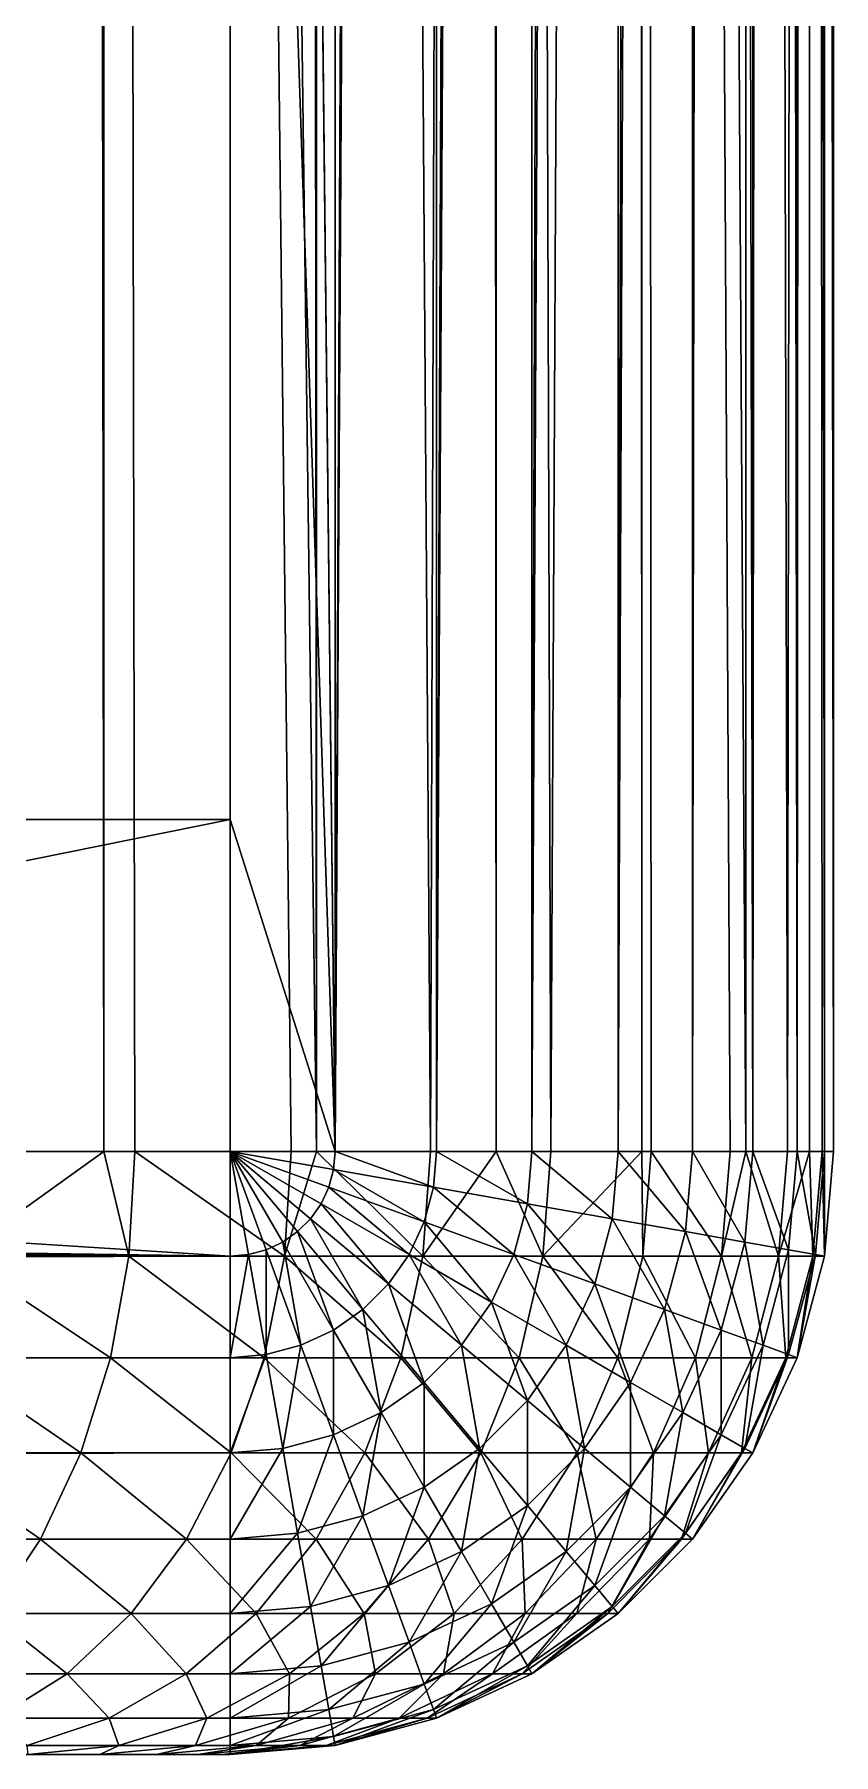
# Model space of a CAD drawing. Header units: metres. Extents: x 0 to 119, y 0 to 68.
# Drawn here: x 116.47 to 119.12, y 0 to 5.7 of the extents above; entities that cross this region are included whole.
import ezdxf

# ---------------------------------------------------------------- set-up
doc = ezdxf.new("R2010")
doc.units = ezdxf.units.M

msp = doc.modelspace()

# ---------------------------------------------------------------- linework, layer by layer
for points in [[(119.121094, 65, 17.058756), (119.121094, 59.671574, 38), (119.121094, 2, 38)], [(119.121094, 65, 17.058756), (119.121094, 2, 38), (119.121094, 58.903782, 6.999999)], [(117.467842, 59.671574, 39.967346), (117.121101, 33.475002, 40), (117.468391, 2, 39.969616)], [(117.467842, 59.671574, 39.967346), (117.468391, 2, 39.969616), (117.742714, 59.671574, 39.900944)], [(117.742714, 59.671574, 39.900944), (117.468391, 2, 39.969616), (117.803551, 59.671574, 39.87558)], [(117.803551, 59.671574, 39.87558), (117.468391, 2, 39.969616), (117.805138, 2, 39.879387)], [(117.803551, 59.671574, 39.87558), (117.805138, 2, 39.879387), (118.034119, 59.671574, 39.779438)], [(118.034119, 59.671574, 39.779438), (117.805138, 2, 39.879387), (118.118279, 59.671574, 39.727478)], [(118.118279, 59.671574, 39.727478), (117.805138, 2, 39.879387), (118.121094, 2, 39.732052)], [(118.118279, 59.671574, 39.727478), (118.121094, 2, 39.732052), (118.302765, 59.671574, 39.61359)], [(118.302765, 59.671574, 39.61359), (118.121094, 2, 39.732052), (118.40271, 59.671574, 39.527489)], [(118.40271, 59.671574, 39.527489), (118.121094, 2, 39.732052), (118.406677, 2, 39.532089)], [(118.40271, 59.671574, 39.527489), (118.406677, 2, 39.532089), (118.541962, 59.671574, 39.407532)], [(118.541962, 59.671574, 39.407532), (118.406677, 2, 39.532089), (118.64843, 59.671574, 39.281555)], [(118.64843, 59.671574, 39.281555), (118.406677, 2, 39.532089), (118.653183, 2, 39.285576)], [(118.64843, 59.671574, 39.281555), (118.653183, 2, 39.285576), (118.74575, 59.671574, 39.166401)], [(118.74575, 59.671574, 39.166401), (118.653183, 2, 39.285576), (118.853149, 2, 38.999996)], [(118.74575, 59.671574, 39.166401), (118.853149, 2, 38.999996), (118.848152, 59.671574, 38.996979)], [(118.848152, 59.671574, 38.996979), (118.853149, 2, 38.999996), (118.909058, 59.671574, 38.896202)], [(118.909058, 59.671574, 38.896202), (118.853149, 2, 38.999996), (119.000488, 2, 38.68404)], [(118.909058, 59.671574, 38.896202), (119.000488, 2, 38.68404), (118.995941, 59.671574, 38.682198)], [(118.995941, 59.671574, 38.682198), (119.000488, 2, 38.68404), (119.027817, 59.671574, 38.603676)], [(119.027817, 59.671574, 38.603676), (119.000488, 2, 38.68404), (119.090714, 2, 38.347298)], [(119.027817, 59.671574, 38.603676), (119.090714, 2, 38.347298), (119.087379, 59.671574, 38.346523)], [(119.087379, 59.671574, 38.346523), (119.090714, 2, 38.347298), (119.09906, 59.671574, 38.296104)], [(119.09906, 59.671574, 38.296104), (119.090714, 2, 38.347298), (119.121094, 2, 38)], [(119.09906, 59.671574, 38.296104), (119.121094, 2, 38), (119.121094, 59.671574, 38)], [(119.121094, 58.903782, 6.999999), (119.121094, 2, 6.999999), (119.051163, 58.476517, 6.013006)], [(119.121094, 58.903782, 6.999999), (119.121094, 2, 38), (119.121094, 2, 6.999999)], [(118.968132, 2, 5.544618), (118.835823, 58.050217, 5.028255), (119.049187, 58.472588, 6.003939)], [(118.968132, 2, 5.544618), (119.049187, 58.472588, 6.003939), (119.041077, 2, 6.005185)], [(119.041077, 2, 6.005185), (119.049187, 58.472588, 6.003939), (119.082748, 2, 6.2683)], [(119.051163, 58.476517, 6.013006), (119.082748, 2, 6.2683), (119.049187, 58.472588, 6.003939)], [(119.051163, 58.476517, 6.013006), (119.121094, 2, 6.999999), (119.082748, 2, 6.2683)], [(118.8302, 2, 5.02984), (118.485107, 57.645519, 4.093403), (118.830589, 58.039856, 5.004322)], [(118.8302, 2, 5.02984), (118.835823, 58.050217, 5.028255), (118.968132, 2, 5.544618)], [(118.8302, 2, 5.02984), (118.830589, 58.039856, 5.004322), (118.835823, 58.050217, 5.028255)], [(118.183281, 2, 3.5), (118.005562, 57.266525, 3.217936), (118.466499, 57.624275, 4.044339)], [(118.183281, 2, 3.5), (118.466499, 57.624275, 4.044339), (118.485695, 2, 4.093534)], [(118.485695, 2, 4.093534), (118.466499, 57.624275, 4.044339), (118.485107, 57.645519, 4.093403)], [(118.778496, 2, 4.83688), (118.485107, 57.645519, 4.093403), (118.8302, 2, 5.02984)], [(118.485695, 2, 4.093534), (118.485107, 57.645519, 4.093403), (118.515915, 2, 4.152844)], [(118.515915, 2, 4.152844), (118.485107, 57.645519, 4.093403), (118.778496, 2, 4.83688)], [(118.001892, 2, 3.220696), (117.969986, 57.238914, 3.154145), (118.005562, 57.266525, 3.217936)], [(118.001892, 2, 3.220696), (118.005562, 57.266525, 3.217936), (118.183281, 2, 3.5)], [(117.784218, 2, 2.885502), (117.406883, 56.920845, 2.41941), (117.969986, 57.238914, 3.154145)], [(117.784218, 2, 2.885502), (117.969986, 57.238914, 3.154145), (118.001892, 2, 3.220696)], [(117.406914, 2, 2.419567), (117.355171, 56.891636, 2.351936), (117.406883, 56.920845, 2.41941)], [(117.406914, 2, 2.419567), (117.406883, 56.920845, 2.41941), (117.784218, 2, 2.885502)], [(117.406914, 2, 2.419567), (116.701118, 56.615417, 1.713868), (117.355171, 56.891636, 2.351936)], [(116.235596, 2, 1.33688), (115.902451, 56.356392, 1.115523), (116.638283, 56.588879, 1.652567)], [(116.235596, 2, 1.33688), (116.638283, 56.588879, 1.652567), (116.70153, 2, 1.714189)], [(116.70153, 2, 1.714189), (116.638283, 56.588879, 1.652567), (116.701118, 56.615417, 1.713868)], [(117.323112, 2, 2.316086), (116.701118, 56.615417, 1.713868), (117.406914, 2, 2.419567)], [(116.70153, 2, 1.714189), (116.701118, 56.615417, 1.713868), (116.805008, 2, 1.797985)], [(116.805008, 2, 1.797985), (116.701118, 56.615417, 1.713868), (117.323112, 2, 2.316086)], [(117.121101, 33.475002, 40), (117.121101, 12.425, 40), (117.468391, 2, 39.969616)], [(111.671097, 3.1, 40), (117.121101, 3.1, 40), (117.121101, 12.425, 40)], [(111.671097, 3.1, 40), (117.121101, 12.425, 40), (111.671097, 12.425, 40)], [(117.468391, 2, 39.969616), (117.121101, 12.425, 40), (117.121101, 3.1, 40)], [(111.671097, 2, 40), (117.121101, 2, 40), (117.121101, 3.1, 40)], [(111.671097, 2, 40), (117.121101, 3.1, 40), (111.671097, 3.1, 40)], [(117.468391, 2, 39.969616), (117.121101, 3.1, 40), (117.121101, 2, 40)], [(117.121101, 1.652704, 39.969616), (63.396095, 2, 40), (2.121098, 1.652704, 39.969616)], [(117.121101, 1.652704, 39.969616), (78.371101, 2, 40), (63.396095, 2, 40)], [(84.071098, 2, 40), (78.371101, 2, 40), (117.121101, 1.652704, 39.969616)], [(117.121101, 1.652704, 39.969616), (93.421104, 2, 40), (84.071098, 2, 40)], [(117.121101, 1.652704, 39.969616), (111.671097, 2, 40), (93.421104, 2, 40)], [(117.121101, 2, 40), (111.671097, 2, 40), (117.121101, 1.652704, 39.969616)], [(116.217735, 1.652704, 1.361461), (116.235596, 2, 1.33688), (116.70153, 2, 1.714189)], [(116.217735, 1.652704, 1.361461), (116.70153, 2, 1.714189), (116.784683, 1.652704, 1.820566)], [(116.784683, 1.652704, 1.820566), (116.70153, 2, 1.714189), (116.805008, 2, 1.797985)], [(116.784683, 1.652704, 1.820566), (116.805008, 2, 1.797985), (117.300529, 1.652704, 2.336416)], [(116.805008, 2, 1.797985), (117.323112, 2, 2.316086), (117.300529, 1.652704, 2.336416)], [(117.387146, 1.776762, 39.969616), (117.421867, 1.826352, 39.969616), (117.121101, 2, 40)], [(117.121101, 2, 40), (117.46312, 1.939693, 39.969616), (117.468391, 2, 39.969616)], [(117.447449, 1.881218, 39.969616), (117.46312, 1.939693, 39.969616), (117.121101, 2, 40)], [(117.344337, 1.733956, 39.969616), (117.387146, 1.776762, 39.969616), (117.121101, 2, 40)], [(117.294746, 1.699232, 39.969616), (117.344337, 1.733956, 39.969616), (117.121101, 2, 40)], [(117.239876, 1.673648, 39.969616), (117.294746, 1.699232, 39.969616), (117.121101, 2, 40)], [(117.181404, 1.65798, 39.969616), (117.239876, 1.673648, 39.969616), (117.121101, 2, 40)], [(117.121101, 1.652704, 39.969616), (117.181404, 1.65798, 39.969616), (117.121101, 2, 40)], [(117.421867, 1.826352, 39.969616), (117.447449, 1.881218, 39.969616), (117.121101, 2, 40)], [(117.300529, 1.652704, 2.336416), (117.323112, 2, 2.316086), (117.406914, 2, 2.419567)], [(117.300529, 1.652704, 2.336416), (117.406914, 2, 2.419567), (117.759636, 1.652704, 2.903363)], [(117.406914, 2, 2.419567), (117.784218, 2, 2.885502), (117.759636, 1.652704, 2.903363)], [(117.794746, 1.881218, 39.879387), (117.468391, 2, 39.969616), (117.46312, 1.939693, 39.969616)], [(117.805138, 2, 39.879387), (117.468391, 2, 39.969616), (117.794746, 1.881218, 39.879387)], [(117.759636, 1.652704, 2.903363), (117.784218, 2, 2.885502), (118.001892, 2, 3.220696)], [(117.759636, 1.652704, 2.903363), (118.001892, 2, 3.220696), (118.15696, 1.652704, 3.515191)], [(118.105904, 1.826352, 39.732052), (117.805138, 2, 39.879387), (117.794746, 1.881218, 39.879387)], [(118.121094, 2, 39.732052), (117.805138, 2, 39.879387), (118.105904, 1.826352, 39.732052)], [(118.001892, 2, 3.220696), (118.183281, 2, 3.5), (118.15696, 1.652704, 3.515191)], [(118.387138, 1.776762, 39.532089), (118.121094, 2, 39.732052), (118.105904, 1.826352, 39.732052)], [(118.406677, 2, 39.532089), (118.121094, 2, 39.732052), (118.387138, 1.776762, 39.532089)], [(118.15696, 1.652704, 3.515191), (118.183281, 2, 3.5), (118.485695, 2, 4.093534)], [(118.15696, 1.652704, 3.515191), (118.485695, 2, 4.093534), (118.488159, 1.652704, 4.165201)], [(118.629913, 1.733956, 39.285576), (118.406677, 2, 39.532089), (118.387138, 1.776762, 39.532089)], [(118.653183, 2, 39.285576), (118.406677, 2, 39.532089), (118.629913, 1.733956, 39.285576)], [(118.488159, 1.652704, 4.165201), (118.485695, 2, 4.093534), (118.515915, 2, 4.152844)], [(118.488159, 1.652704, 4.165201), (118.515915, 2, 4.152844), (118.749596, 1.652704, 4.846269)], [(118.515915, 2, 4.152844), (118.778496, 2, 4.83688), (118.749596, 1.652704, 4.846269)], [(118.826836, 1.699232, 38.999996), (118.653183, 2, 39.285576), (118.629913, 1.733956, 39.285576)], [(118.853149, 2, 38.999996), (118.653183, 2, 39.285576), (118.826836, 1.699232, 38.999996)], [(118.749596, 1.652704, 4.846269), (118.778496, 2, 4.83688), (118.8302, 2, 5.02984)], [(118.749596, 1.652704, 4.846269), (118.8302, 2, 5.02984), (118.938408, 1.652704, 5.550934)], [(118.971931, 1.673648, 38.68404), (118.853149, 2, 38.999996), (118.826836, 1.699232, 38.999996)], [(118.968132, 2, 5.544618), (118.938408, 1.652704, 5.550934), (118.8302, 2, 5.02984)], [(119.000488, 2, 38.68404), (118.853149, 2, 38.999996), (118.971931, 1.673648, 38.68404)], [(119.041077, 2, 6.005185), (119.052536, 1.652704, 6.271476), (118.938408, 1.652704, 5.550934)], [(119.041077, 2, 6.005185), (118.938408, 1.652704, 5.550934), (118.968132, 2, 5.544618)], [(118.971931, 1.673648, 38.68404), (119.060791, 1.65798, 38.347298), (119.000488, 2, 38.68404)], [(119.000488, 2, 38.68404), (119.060791, 1.65798, 38.347298), (119.090714, 2, 38.347298)], [(119.082748, 2, 6.2683), (119.052536, 1.652704, 6.271476), (119.041077, 2, 6.005185)], [(119.082748, 2, 6.2683), (119.090714, 1.652704, 6.999999), (119.052536, 1.652704, 6.271476)], [(119.060791, 1.65798, 38.347298), (119.090714, 1.652704, 38), (119.090714, 2, 38.347298)], [(119.121094, 2, 6.999999), (119.090714, 1.652704, 6.999999), (119.082748, 2, 6.2683)], [(119.090714, 1.652704, 38), (119.090714, 1.652704, 6.999999), (119.121094, 2, 6.999999)], [(119.090714, 1.652704, 38), (119.121094, 2, 6.999999), (119.121094, 2, 38)], [(119.090714, 2, 38.347298), (119.090714, 1.652704, 38), (119.121094, 2, 38)], [(117.763885, 1.766044, 39.879387), (117.46312, 1.939693, 39.969616), (117.447449, 1.881218, 39.969616)], [(117.794746, 1.881218, 39.879387), (117.46312, 1.939693, 39.969616), (117.763885, 1.766044, 39.879387)], [(117.421867, 1.826352, 39.969616), (117.387146, 1.776762, 39.969616), (117.645103, 1.560307, 39.879387)], [(117.421867, 1.826352, 39.969616), (117.713493, 1.65798, 39.879387), (117.447449, 1.881218, 39.969616)], [(117.645103, 1.560307, 39.879387), (117.713493, 1.65798, 39.879387), (117.421867, 1.826352, 39.969616)], [(117.763885, 1.766044, 39.879387), (117.447449, 1.881218, 39.969616), (117.713493, 1.65798, 39.879387)], [(118.060791, 1.65798, 39.732052), (117.794746, 1.881218, 39.879387), (117.763885, 1.766044, 39.879387)], [(118.105904, 1.826352, 39.732052), (117.794746, 1.881218, 39.879387), (118.060791, 1.65798, 39.732052)], [(118.329147, 1.560307, 39.532089), (118.105904, 1.826352, 39.732052), (118.060791, 1.65798, 39.732052)], [(118.387138, 1.776762, 39.532089), (118.105904, 1.826352, 39.732052), (118.329147, 1.560307, 39.532089)], [(117.560791, 1.475995, 39.879387), (117.387146, 1.776762, 39.969616), (117.344337, 1.733956, 39.969616)], [(117.560791, 1.475995, 39.879387), (117.645103, 1.560307, 39.879387), (117.387146, 1.776762, 39.969616)], [(118.560791, 1.475995, 39.285576), (118.387138, 1.776762, 39.532089), (118.329147, 1.560307, 39.532089)], [(118.629913, 1.733956, 39.285576), (118.387138, 1.776762, 39.532089), (118.560791, 1.475995, 39.285576)], [(117.46312, 1.407604, 39.879387), (117.344337, 1.733956, 39.969616), (117.294746, 1.699232, 39.969616)], [(117.46312, 1.407604, 39.879387), (117.560791, 1.475995, 39.879387), (117.344337, 1.733956, 39.969616)], [(117.987129, 1.5, 39.732052), (117.763885, 1.766044, 39.879387), (117.713493, 1.65798, 39.879387)], [(118.060791, 1.65798, 39.732052), (117.763885, 1.766044, 39.879387), (117.987129, 1.5, 39.732052)], [(118.748695, 1.407604, 38.999996), (118.629913, 1.733956, 39.285576), (118.560791, 1.475995, 39.285576)], [(118.826836, 1.699232, 38.999996), (118.629913, 1.733956, 39.285576), (118.748695, 1.407604, 38.999996)], [(117.121101, 1.31596, 39.879387), (117.239876, 1.326352, 39.879387), (117.181404, 1.65798, 39.969616)], [(117.121101, 1.31596, 39.879387), (117.181404, 1.65798, 39.969616), (117.121101, 1.652704, 39.969616)], [(117.239876, 1.326352, 39.879387), (117.239876, 1.673648, 39.969616), (117.181404, 1.65798, 39.969616)], [(117.355057, 1.357212, 39.879387), (117.294746, 1.699232, 39.969616), (117.239876, 1.673648, 39.969616)], [(117.239876, 1.326352, 39.879387), (117.355057, 1.357212, 39.879387), (117.239876, 1.673648, 39.969616)], [(117.355057, 1.357212, 39.879387), (117.46312, 1.407604, 39.879387), (117.294746, 1.699232, 39.969616)], [(117.645103, 1.560307, 39.879387), (117.887138, 1.357212, 39.732052), (117.713493, 1.65798, 39.879387)], [(117.987129, 1.5, 39.732052), (117.713493, 1.65798, 39.879387), (117.887138, 1.357212, 39.732052)], [(118.234444, 1.357212, 39.532089), (118.060791, 1.65798, 39.732052), (117.987129, 1.5, 39.732052)], [(118.329147, 1.560307, 39.532089), (118.060791, 1.65798, 39.732052), (118.234444, 1.357212, 39.532089)], [(118.887138, 1.357212, 38.68404), (118.826836, 1.699232, 38.999996), (118.748695, 1.407604, 38.999996)], [(118.971931, 1.673648, 38.68404), (118.826836, 1.699232, 38.999996), (118.887138, 1.357212, 38.68404)], [(118.887138, 1.357212, 38.68404), (118.971931, 1.326352, 38.347298), (118.971931, 1.673648, 38.68404)], [(118.971931, 1.673648, 38.68404), (118.971931, 1.326352, 38.347298), (119.060791, 1.65798, 38.347298)], [(118.971931, 1.326352, 38.347298), (119.000488, 1.31596, 38), (119.060791, 1.65798, 38.347298)], [(119.060791, 1.65798, 38.347298), (119.000488, 1.31596, 38), (119.090714, 1.652704, 38)], [(2.121098, 1.31596, 39.879387), (117.121101, 1.31596, 39.879387), (117.121101, 1.652704, 39.969616)], [(2.121098, 1.31596, 39.879387), (117.121101, 1.652704, 39.969616), (2.121098, 1.652704, 39.969616)], [(116.217735, 1.652704, 1.361461), (116.724304, 1.31596, 1.887619), (116.164696, 1.31596, 1.43446)], [(116.784683, 1.652704, 1.820566), (116.724304, 1.31596, 1.887619), (116.217735, 1.652704, 1.361461)], [(116.784683, 1.652704, 1.820566), (117.233475, 1.31596, 2.396792), (116.724304, 1.31596, 1.887619)], [(117.300529, 1.652704, 2.336416), (117.233475, 1.31596, 2.396792), (116.784683, 1.652704, 1.820566)], [(117.300529, 1.652704, 2.336416), (117.686638, 1.31596, 2.956398), (117.233475, 1.31596, 2.396792)], [(117.759636, 1.652704, 2.903363), (117.686638, 1.31596, 2.956398), (117.300529, 1.652704, 2.336416)], [(117.759636, 1.652704, 2.903363), (118.078819, 1.31596, 3.560307), (117.686638, 1.31596, 2.956398)], [(118.15696, 1.652704, 3.515191), (118.078819, 1.31596, 3.560307), (117.759636, 1.652704, 2.903363)], [(118.15696, 1.652704, 3.515191), (118.405731, 1.31596, 4.201902), (118.078819, 1.31596, 3.560307)], [(118.488159, 1.652704, 4.165201), (118.405731, 1.31596, 4.201902), (118.15696, 1.652704, 3.515191)], [(118.488159, 1.652704, 4.165201), (118.66378, 1.31596, 4.874153), (118.405731, 1.31596, 4.201902)], [(118.749596, 1.652704, 4.846269), (118.66378, 1.31596, 4.874153), (118.488159, 1.652704, 4.165201)], [(118.749596, 1.652704, 4.846269), (118.850151, 1.31596, 5.569695), (118.66378, 1.31596, 4.874153)], [(118.938408, 1.652704, 5.550934), (118.850151, 1.31596, 5.569695), (118.749596, 1.652704, 4.846269)], [(118.938408, 1.652704, 5.550934), (118.962791, 1.31596, 6.280909), (118.850151, 1.31596, 5.569695)], [(119.052536, 1.652704, 6.271476), (118.962791, 1.31596, 6.280909), (118.938408, 1.652704, 5.550934)], [(119.052536, 1.652704, 6.271476), (119.000488, 1.31596, 6.999999), (118.962791, 1.31596, 6.280909)], [(119.090714, 1.652704, 6.999999), (119.000488, 1.31596, 6.999999), (119.052536, 1.652704, 6.271476)], [(119.000488, 1.31596, 38), (119.000488, 1.31596, 6.999999), (119.090714, 1.652704, 6.999999)], [(119.000488, 1.31596, 38), (119.090714, 1.652704, 6.999999), (119.090714, 1.652704, 38)], [(117.763885, 1.233956, 39.732052), (117.645103, 1.560307, 39.879387), (117.560791, 1.475995, 39.879387)], [(117.763885, 1.233956, 39.732052), (117.887138, 1.357212, 39.732052), (117.645103, 1.560307, 39.879387)], [(118.447929, 1.233956, 39.285576), (118.329147, 1.560307, 39.532089), (118.234444, 1.357212, 39.532089)], [(118.560791, 1.475995, 39.285576), (118.329147, 1.560307, 39.532089), (118.447929, 1.233956, 39.285576)], [(118.105904, 1.173648, 39.532089), (117.987129, 1.5, 39.732052), (117.887138, 1.357212, 39.732052)], [(118.234444, 1.357212, 39.532089), (117.987129, 1.5, 39.732052), (118.105904, 1.173648, 39.532089)], [(117.621101, 1.133975, 39.732052), (117.560791, 1.475995, 39.879387), (117.46312, 1.407604, 39.879387)], [(117.621101, 1.133975, 39.732052), (117.763885, 1.233956, 39.732052), (117.560791, 1.475995, 39.879387)], [(118.621094, 1.133975, 38.999996), (118.560791, 1.475995, 39.285576), (118.447929, 1.233956, 39.285576)], [(118.748695, 1.407604, 38.999996), (118.560791, 1.475995, 39.285576), (118.621094, 1.133975, 38.999996)], [(117.46312, 1.060307, 39.732052), (117.46312, 1.407604, 39.879387), (117.355057, 1.357212, 39.879387)], [(117.46312, 1.060307, 39.732052), (117.621101, 1.133975, 39.732052), (117.46312, 1.407604, 39.879387)], [(118.748695, 1.060307, 38.68404), (118.748695, 1.407604, 38.999996), (118.621094, 1.133975, 38.999996)], [(118.887138, 1.357212, 38.68404), (118.748695, 1.407604, 38.999996), (118.748695, 1.060307, 38.68404)], [(2.121098, 1, 39.732052), (117.121101, 1, 39.732052), (117.121101, 1.31596, 39.879387)], [(2.121098, 1, 39.732052), (117.121101, 1.31596, 39.879387), (2.121098, 1.31596, 39.879387)], [(116.164696, 1.31596, 1.43446), (116.625717, 1, 1.997111), (116.078102, 1, 1.553657)], [(116.724304, 1.31596, 1.887619), (116.625717, 1, 1.997111), (116.164696, 1.31596, 1.43446)], [(116.724304, 1.31596, 1.887619), (117.123985, 1, 2.495378), (116.625717, 1, 1.997111)], [(117.233475, 1.31596, 2.396792), (117.123985, 1, 2.495378), (116.724304, 1.31596, 1.887619)], [(117.121101, 1, 39.732052), (117.294746, 1.015192, 39.732052), (117.239876, 1.326352, 39.879387)], [(117.121101, 1, 39.732052), (117.239876, 1.326352, 39.879387), (117.121101, 1.31596, 39.879387)], [(117.233475, 1.31596, 2.396792), (117.567444, 1, 3.043), (117.123985, 1, 2.495378)], [(117.686638, 1.31596, 2.956398), (117.567444, 1, 3.043), (117.233475, 1.31596, 2.396792)], [(117.294746, 1.015192, 39.732052), (117.355057, 1.357212, 39.879387), (117.239876, 1.326352, 39.879387)], [(117.294746, 1.015192, 39.732052), (117.46312, 1.060307, 39.732052), (117.355057, 1.357212, 39.879387)], [(117.686638, 1.31596, 2.956398), (117.951225, 1, 3.633974), (117.567444, 1, 3.043)], [(118.078819, 1.31596, 3.560307), (117.951225, 1, 3.633974), (117.686638, 1.31596, 2.956398)], [(117.763885, 1.233956, 39.732052), (117.947449, 1.015192, 39.532089), (117.887138, 1.357212, 39.732052)], [(118.105904, 1.173648, 39.532089), (117.887138, 1.357212, 39.732052), (117.947449, 1.015192, 39.532089)], [(118.078819, 1.31596, 3.560307), (118.271133, 1, 4.261827), (117.951225, 1, 3.633974)], [(118.405731, 1.31596, 4.201902), (118.271133, 1, 4.261827), (118.078819, 1.31596, 3.560307)], [(118.294746, 1.015192, 39.285576), (118.234444, 1.357212, 39.532089), (118.105904, 1.173648, 39.532089)], [(118.447929, 1.233956, 39.285576), (118.234444, 1.357212, 39.532089), (118.294746, 1.015192, 39.285576)], [(118.405731, 1.31596, 4.201902), (118.523659, 1, 4.919682), (118.271133, 1, 4.261827)], [(118.66378, 1.31596, 4.874153), (118.523659, 1, 4.919682), (118.405731, 1.31596, 4.201902)], [(118.66378, 1.31596, 4.874153), (118.706039, 1, 5.600327), (118.523659, 1, 4.919682)], [(118.850151, 1.31596, 5.569695), (118.706039, 1, 5.600327), (118.66378, 1.31596, 4.874153)], [(118.850151, 1.31596, 5.569695), (118.816269, 1, 6.296309), (118.706039, 1, 5.600327)], [(118.748695, 1.060307, 38.68404), (118.826836, 1.015192, 38.347298), (118.887138, 1.357212, 38.68404)], [(118.962791, 1.31596, 6.280909), (118.853149, 1, 6.999999), (118.816269, 1, 6.296309)], [(118.962791, 1.31596, 6.280909), (118.816269, 1, 6.296309), (118.850151, 1.31596, 5.569695)], [(118.887138, 1.357212, 38.68404), (118.826836, 1.015192, 38.347298), (118.971931, 1.326352, 38.347298)], [(118.826836, 1.015192, 38.347298), (118.853149, 1, 38), (118.971931, 1.326352, 38.347298)], [(118.971931, 1.326352, 38.347298), (118.853149, 1, 38), (119.000488, 1.31596, 38)], [(119.000488, 1.31596, 6.999999), (118.853149, 1, 6.999999), (118.962791, 1.31596, 6.280909)], [(118.853149, 1, 38), (118.853149, 1, 6.999999), (119.000488, 1.31596, 6.999999)], [(118.853149, 1, 38), (119.000488, 1.31596, 6.999999), (119.000488, 1.31596, 38)], [(117.763885, 0.886659, 39.532089), (117.763885, 1.233956, 39.732052), (117.621101, 1.133975, 39.732052)], [(117.763885, 0.886659, 39.532089), (117.947449, 1.015192, 39.532089), (117.763885, 1.233956, 39.732052)], [(118.447929, 0.886659, 38.999996), (118.447929, 1.233956, 39.285576), (118.294746, 1.015192, 39.285576)], [(118.621094, 1.133975, 38.999996), (118.447929, 1.233956, 39.285576), (118.447929, 0.886659, 38.999996)], [(118.105904, 0.826352, 39.285576), (118.105904, 1.173648, 39.532089), (117.947449, 1.015192, 39.532089)], [(118.294746, 1.015192, 39.285576), (118.105904, 1.173648, 39.532089), (118.105904, 0.826352, 39.285576)], [(117.560791, 0.791954, 39.532089), (117.621101, 1.133975, 39.732052), (117.46312, 1.060307, 39.732052)], [(117.560791, 0.791954, 39.532089), (117.763885, 0.886659, 39.532089), (117.621101, 1.133975, 39.732052)], [(118.560791, 0.791954, 38.68404), (118.621094, 1.133975, 38.999996), (118.447929, 0.886659, 38.999996)], [(118.748695, 1.060307, 38.68404), (118.621094, 1.133975, 38.999996), (118.560791, 0.791954, 38.68404)], [(117.344337, 0.733956, 39.532089), (117.46312, 1.060307, 39.732052), (117.294746, 1.015192, 39.732052)], [(117.344337, 0.733956, 39.532089), (117.560791, 0.791954, 39.532089), (117.46312, 1.060307, 39.732052)], [(118.560791, 0.791954, 38.68404), (118.629913, 0.733956, 38.347298), (118.748695, 1.060307, 38.68404)], [(118.748695, 1.060307, 38.68404), (118.629913, 0.733956, 38.347298), (118.826836, 1.015192, 38.347298)], [(2.121098, 0.714425, 39.532089), (117.121101, 0.714425, 39.532089), (117.121101, 1, 39.732052)], [(2.121098, 0.714425, 39.532089), (117.121101, 1, 39.732052), (2.121098, 1, 39.732052)], [(116.078102, 1, 1.553657), (116.49192, 0.714425, 2.145711), (115.960564, 0.714425, 1.715429)], [(116.625717, 1, 1.997111), (116.49192, 0.714425, 2.145711), (116.078102, 1, 1.553657)], [(116.625717, 1, 1.997111), (116.975388, 0.714425, 2.629179), (116.49192, 0.714425, 2.145711)], [(117.123985, 1, 2.495378), (116.975388, 0.714425, 2.629179), (116.625717, 1, 1.997111)], [(117.123985, 1, 2.495378), (117.40567, 0.714425, 3.160534), (116.975388, 0.714425, 2.629179)], [(117.121101, 0.714425, 39.532089), (117.344337, 0.733956, 39.532089), (117.294746, 1.015192, 39.732052)], [(117.121101, 0.714425, 39.532089), (117.294746, 1.015192, 39.732052), (117.121101, 1, 39.732052)], [(117.567444, 1, 3.043), (117.40567, 0.714425, 3.160534), (117.123985, 1, 2.495378)], [(117.567444, 1, 3.043), (117.778053, 0.714425, 3.733955), (117.40567, 0.714425, 3.160534)], [(117.951225, 1, 3.633974), (117.778053, 0.714425, 3.733955), (117.567444, 1, 3.043)], [(117.763885, 0.886659, 39.532089), (117.887138, 0.673172, 39.285576), (117.947449, 1.015192, 39.532089)], [(117.951225, 1, 3.633974), (118.088463, 0.714425, 4.34316), (117.778053, 0.714425, 3.733955)], [(118.105904, 0.826352, 39.285576), (117.947449, 1.015192, 39.532089), (117.887138, 0.673172, 39.285576)], [(118.271133, 1, 4.261827), (118.088463, 0.714425, 4.34316), (117.951225, 1, 3.633974)], [(118.271133, 1, 4.261827), (118.333481, 0.714425, 4.981473), (118.088463, 0.714425, 4.34316)], [(118.234444, 0.673172, 38.999996), (118.294746, 1.015192, 39.285576), (118.105904, 0.826352, 39.285576)], [(118.447929, 0.886659, 38.999996), (118.294746, 1.015192, 39.285576), (118.234444, 0.673172, 38.999996)], [(118.523659, 1, 4.919682), (118.333481, 0.714425, 4.981473), (118.271133, 1, 4.261827)], [(118.523659, 1, 4.919682), (118.510445, 0.714425, 5.641902), (118.333481, 0.714425, 4.981473)], [(118.706039, 1, 5.600327), (118.617401, 0.714425, 6.317209), (118.510445, 0.714425, 5.641902)], [(118.706039, 1, 5.600327), (118.510445, 0.714425, 5.641902), (118.523659, 1, 4.919682)], [(118.816269, 1, 6.296309), (118.653183, 0.714425, 6.999999), (118.617401, 0.714425, 6.317209)], [(118.816269, 1, 6.296309), (118.617401, 0.714425, 6.317209), (118.706039, 1, 5.600327)], [(118.629913, 0.733956, 38.347298), (118.653183, 0.714425, 38), (118.826836, 1.015192, 38.347298)], [(118.826836, 1.015192, 38.347298), (118.653183, 0.714425, 38), (118.853149, 1, 38)], [(118.853149, 1, 6.999999), (118.653183, 0.714425, 6.999999), (118.816269, 1, 6.296309)], [(118.653183, 0.714425, 38), (118.653183, 0.714425, 6.999999), (118.853149, 1, 6.999999)], [(118.653183, 0.714425, 38), (118.853149, 1, 6.999999), (118.853149, 1, 38)], [(117.645103, 0.560307, 39.285576), (117.763885, 0.886659, 39.532089), (117.560791, 0.791954, 39.532089)], [(117.645103, 0.560307, 39.285576), (117.887138, 0.673172, 39.285576), (117.763885, 0.886659, 39.532089)], [(118.329147, 0.560307, 38.68404), (118.447929, 0.886659, 38.999996), (118.234444, 0.673172, 38.999996)], [(118.560791, 0.791954, 38.68404), (118.447929, 0.886659, 38.999996), (118.329147, 0.560307, 38.68404)], [(117.987129, 0.5, 38.999996), (118.105904, 0.826352, 39.285576), (117.887138, 0.673172, 39.285576)], [(118.234444, 0.673172, 38.999996), (118.105904, 0.826352, 39.285576), (117.987129, 0.5, 38.999996)], [(117.387146, 0.491187, 39.285576), (117.560791, 0.791954, 39.532089), (117.344337, 0.733956, 39.532089)], [(117.387146, 0.491187, 39.285576), (117.645103, 0.560307, 39.285576), (117.560791, 0.791954, 39.532089)], [(118.329147, 0.560307, 38.68404), (118.387138, 0.491187, 38.347298), (118.560791, 0.791954, 38.68404)], [(118.560791, 0.791954, 38.68404), (118.387138, 0.491187, 38.347298), (118.629913, 0.733956, 38.347298)], [(2.121098, 0.467911, 39.285576), (117.121101, 0.467911, 39.285576), (117.121101, 0.714425, 39.532089)], [(2.121098, 0.467911, 39.285576), (117.121101, 0.714425, 39.532089), (2.121098, 0.714425, 39.532089)], [(116.49192, 0.714425, 2.145711), (116.326973, 0.467911, 2.328906), (115.960564, 0.714425, 1.715429)], [(116.49192, 0.714425, 2.145711), (116.792198, 0.467911, 2.794128), (116.326973, 0.467911, 2.328906)], [(116.975388, 0.714425, 2.629179), (116.792198, 0.467911, 2.794128), (116.49192, 0.714425, 2.145711)], [(116.975388, 0.714425, 2.629179), (117.206238, 0.467911, 3.305431), (116.792198, 0.467911, 2.794128)], [(117.40567, 0.714425, 3.160534), (117.206238, 0.467911, 3.305431), (116.975388, 0.714425, 2.629179)], [(117.121101, 0.467911, 39.285576), (117.387146, 0.491187, 39.285576), (117.344337, 0.733956, 39.532089)], [(117.121101, 0.467911, 39.285576), (117.344337, 0.733956, 39.532089), (117.121101, 0.714425, 39.532089)], [(117.40567, 0.714425, 3.160534), (117.564568, 0.467911, 3.857212), (117.206238, 0.467911, 3.305431)], [(117.778053, 0.714425, 3.733955), (117.564568, 0.467911, 3.857212), (117.40567, 0.714425, 3.160534)], [(117.778053, 0.714425, 3.733955), (117.863258, 0.467911, 4.443426), (117.564568, 0.467911, 3.857212)], [(118.088463, 0.714425, 4.34316), (117.863258, 0.467911, 4.443426), (117.778053, 0.714425, 3.733955)], [(118.088463, 0.714425, 4.34316), (118.099037, 0.467911, 5.05765), (117.863258, 0.467911, 4.443426)], [(118.333481, 0.714425, 4.981473), (118.099037, 0.467911, 5.05765), (118.088463, 0.714425, 4.34316)], [(118.333481, 0.714425, 4.981473), (118.269318, 0.467911, 5.693154), (118.099037, 0.467911, 5.05765)], [(118.510445, 0.714425, 5.641902), (118.372238, 0.467911, 6.342978), (118.269318, 0.467911, 5.693154)], [(118.510445, 0.714425, 5.641902), (118.269318, 0.467911, 5.693154), (118.333481, 0.714425, 4.981473)], [(118.617401, 0.714425, 6.317209), (118.406677, 0.467911, 6.999999), (118.372238, 0.467911, 6.342978)], [(118.617401, 0.714425, 6.317209), (118.372238, 0.467911, 6.342978), (118.510445, 0.714425, 5.641902)], [(118.387138, 0.491187, 38.347298), (118.406677, 0.467911, 38), (118.629913, 0.733956, 38.347298)], [(118.629913, 0.733956, 38.347298), (118.406677, 0.467911, 38), (118.653183, 0.714425, 38)], [(118.653183, 0.714425, 6.999999), (118.406677, 0.467911, 6.999999), (118.617401, 0.714425, 6.317209)], [(118.406677, 0.467911, 38), (118.406677, 0.467911, 6.999999), (118.653183, 0.714425, 6.999999)], [(118.406677, 0.467911, 38), (118.653183, 0.714425, 6.999999), (118.653183, 0.714425, 38)], [(117.645103, 0.560307, 39.285576), (117.713493, 0.372405, 38.999996), (117.887138, 0.673172, 39.285576)], [(117.987129, 0.5, 38.999996), (117.887138, 0.673172, 39.285576), (117.713493, 0.372405, 38.999996)], [(118.060791, 0.372405, 38.68404), (118.234444, 0.673172, 38.999996), (117.987129, 0.5, 38.999996)], [(118.329147, 0.560307, 38.68404), (118.234444, 0.673172, 38.999996), (118.060791, 0.372405, 38.68404)], [(117.421867, 0.294263, 38.999996), (117.645103, 0.560307, 39.285576), (117.387146, 0.491187, 39.285576)], [(117.421867, 0.294263, 38.999996), (117.713493, 0.372405, 38.999996), (117.645103, 0.560307, 39.285576)], [(118.060791, 0.372405, 38.68404), (118.105904, 0.294263, 38.347298), (118.329147, 0.560307, 38.68404)], [(118.329147, 0.560307, 38.68404), (118.105904, 0.294263, 38.347298), (118.387138, 0.491187, 38.347298)], [(2.121098, 0.267949, 38.999996), (117.121101, 0.267949, 38.999996), (117.121101, 0.467911, 39.285576)], [(2.121098, 0.267949, 38.999996), (117.121101, 0.467911, 39.285576), (2.121098, 0.467911, 39.285576)], [(116.326973, 0.467911, 2.328906), (116.579964, 0.267949, 2.985215), (116.13588, 0.267949, 2.54113)], [(116.792198, 0.467911, 2.794128), (116.579964, 0.267949, 2.985215), (116.326973, 0.467911, 2.328906)], [(116.792198, 0.467911, 2.794128), (116.975204, 0.267949, 3.473287), (116.579964, 0.267949, 2.985215)], [(117.206238, 0.467911, 3.305431), (116.975204, 0.267949, 3.473287), (116.792198, 0.467911, 2.794128)], [(117.206238, 0.467911, 3.305431), (117.317253, 0.267949, 3.999999), (116.975204, 0.267949, 3.473287)], [(117.121101, 0.267949, 38.999996), (117.421867, 0.294263, 38.999996), (117.387146, 0.491187, 39.285576)], [(117.121101, 0.267949, 38.999996), (117.387146, 0.491187, 39.285576), (117.121101, 0.467911, 39.285576)], [(117.564568, 0.467911, 3.857212), (117.317253, 0.267949, 3.999999), (117.206238, 0.467911, 3.305431)], [(117.564568, 0.467911, 3.857212), (117.602371, 0.267949, 4.55958), (117.317253, 0.267949, 3.999999)], [(117.863258, 0.467911, 4.443426), (117.602371, 0.267949, 4.55958), (117.564568, 0.467911, 3.857212)], [(117.863258, 0.467911, 4.443426), (117.827438, 0.267949, 5.145898), (117.602371, 0.267949, 4.55958)], [(117.763885, 0.233956, 38.68404), (117.987129, 0.5, 38.999996), (117.713493, 0.372405, 38.999996)], [(118.060791, 0.372405, 38.68404), (117.987129, 0.5, 38.999996), (117.763885, 0.233956, 38.68404)], [(118.099037, 0.467911, 5.05765), (117.98999, 0.267949, 5.75253), (117.827438, 0.267949, 5.145898)], [(118.099037, 0.467911, 5.05765), (117.827438, 0.267949, 5.145898), (117.863258, 0.467911, 4.443426)], [(118.269318, 0.467911, 5.693154), (118.088234, 0.267949, 6.372828), (117.98999, 0.267949, 5.75253)], [(118.269318, 0.467911, 5.693154), (117.98999, 0.267949, 5.75253), (118.099037, 0.467911, 5.05765)], [(118.372238, 0.467911, 6.342978), (118.121094, 0.267949, 6.999999), (118.088234, 0.267949, 6.372828)], [(118.372238, 0.467911, 6.342978), (118.088234, 0.267949, 6.372828), (118.269318, 0.467911, 5.693154)], [(118.105904, 0.294263, 38.347298), (118.121094, 0.267949, 38), (118.387138, 0.491187, 38.347298)], [(118.387138, 0.491187, 38.347298), (118.121094, 0.267949, 38), (118.406677, 0.467911, 38)], [(118.406677, 0.467911, 6.999999), (118.121094, 0.267949, 6.999999), (118.372238, 0.467911, 6.342978)], [(118.121094, 0.267949, 38), (118.121094, 0.267949, 6.999999), (118.406677, 0.467911, 6.999999)], [(118.121094, 0.267949, 38), (118.406677, 0.467911, 6.999999), (118.406677, 0.467911, 38)], [(117.421867, 0.294263, 38.999996), (117.447449, 0.149167, 38.68404), (117.713493, 0.372405, 38.999996)], [(117.763885, 0.233956, 38.68404), (117.713493, 0.372405, 38.999996), (117.447449, 0.149167, 38.68404)], [(117.763885, 0.233956, 38.68404), (117.794746, 0.149167, 38.347298), (118.060791, 0.372405, 38.68404)], [(118.060791, 0.372405, 38.68404), (117.794746, 0.149167, 38.347298), (118.105904, 0.294263, 38.347298)], [(117.121101, 0.120615, 38.68404), (117.421867, 0.294263, 38.999996), (117.121101, 0.267949, 38.999996)], [(117.121101, 0.120615, 38.68404), (117.447449, 0.149167, 38.68404), (117.421867, 0.294263, 38.999996)], [(117.794746, 0.149167, 38.347298), (117.805138, 0.120615, 38), (118.105904, 0.294263, 38.347298)], [(118.105904, 0.294263, 38.347298), (117.805138, 0.120615, 38), (118.121094, 0.267949, 38)], [(2.121098, 0.120615, 38.68404), (117.121101, 0.120615, 38.68404), (117.121101, 0.267949, 38.999996)], [(2.121098, 0.120615, 38.68404), (117.121101, 0.267949, 38.999996), (2.121098, 0.267949, 38.999996)], [(116.579964, 0.267949, 2.985215), (116.345169, 0.120615, 3.196634), (116.13588, 0.267949, 2.54113)], [(116.579964, 0.267949, 2.985215), (116.719582, 0.120615, 3.659004), (116.345169, 0.120615, 3.196634)], [(116.975204, 0.267949, 3.473287), (116.719582, 0.120615, 3.659004), (116.579964, 0.267949, 2.985215)], [(116.975204, 0.267949, 3.473287), (117.043625, 0.120615, 4.157979), (116.719582, 0.120615, 3.659004)], [(117.317253, 0.267949, 3.999999), (117.043625, 0.120615, 4.157979), (116.975204, 0.267949, 3.473287)], [(117.317253, 0.267949, 3.999999), (117.313728, 0.120615, 4.688092), (117.043625, 0.120615, 4.157979)], [(117.602371, 0.267949, 4.55958), (117.526939, 0.120615, 5.243534), (117.313728, 0.120615, 4.688092)], [(117.602371, 0.267949, 4.55958), (117.313728, 0.120615, 4.688092), (117.317253, 0.267949, 3.999999)], [(117.447449, 0.149167, 38.68404), (117.46312, 0.060307, 38.347298), (117.763885, 0.233956, 38.68404)], [(117.763885, 0.233956, 38.68404), (117.46312, 0.060307, 38.347298), (117.794746, 0.149167, 38.347298)], [(117.827438, 0.267949, 5.145898), (117.680931, 0.120615, 5.818222), (117.526939, 0.120615, 5.243534)], [(117.827438, 0.267949, 5.145898), (117.526939, 0.120615, 5.243534), (117.602371, 0.267949, 4.55958)], [(117.98999, 0.267949, 5.75253), (117.774002, 0.120615, 6.405855), (117.680931, 0.120615, 5.818222)], [(117.98999, 0.267949, 5.75253), (117.680931, 0.120615, 5.818222), (117.827438, 0.267949, 5.145898)], [(118.088234, 0.267949, 6.372828), (117.805138, 0.120615, 6.999999), (117.774002, 0.120615, 6.405855)], [(118.088234, 0.267949, 6.372828), (117.774002, 0.120615, 6.405855), (117.98999, 0.267949, 5.75253)], [(118.121094, 0.267949, 6.999999), (117.805138, 0.120615, 6.999999), (118.088234, 0.267949, 6.372828)], [(117.805138, 0.120615, 38), (117.805138, 0.120615, 6.999999), (118.121094, 0.267949, 6.999999)], [(117.805138, 0.120615, 38), (118.121094, 0.267949, 6.999999), (118.121094, 0.267949, 38)], [(2.121098, 0.030384, 38.347298), (117.121101, 0.030384, 38.347298), (117.121101, 0.120615, 38.68404)], [(2.121098, 0.030384, 38.347298), (117.121101, 0.120615, 38.68404), (2.121098, 0.120615, 38.68404)], [(116.719582, 0.120615, 3.659004), (116.447151, 0.030384, 3.856938), (116.345169, 0.120615, 3.196634)], [(116.719582, 0.120615, 3.659004), (116.751991, 0.030384, 4.326351), (116.447151, 0.030384, 3.856938)], [(117.043625, 0.120615, 4.157979), (116.751991, 0.030384, 4.326351), (116.719582, 0.120615, 3.659004)], [(117.043625, 0.120615, 4.157979), (117.006096, 0.030384, 4.825058), (116.751991, 0.030384, 4.326351)], [(117.313728, 0.120615, 4.688092), (117.20668, 0.030384, 5.347595), (117.006096, 0.030384, 4.825058)], [(117.313728, 0.120615, 4.688092), (117.006096, 0.030384, 4.825058), (117.043625, 0.120615, 4.157979)], [(117.121101, 0.120615, 38.68404), (117.121101, 0.030384, 38.347298), (117.447449, 0.149167, 38.68404)], [(117.447449, 0.149167, 38.68404), (117.121101, 0.030384, 38.347298), (117.46312, 0.060307, 38.347298)], [(117.526939, 0.120615, 5.243534), (117.351547, 0.030384, 5.888235), (117.20668, 0.030384, 5.347595)], [(117.526939, 0.120615, 5.243534), (117.20668, 0.030384, 5.347595), (117.313728, 0.120615, 4.688092)], [(117.680931, 0.120615, 5.818222), (117.439102, 0.030384, 6.441055), (117.351547, 0.030384, 5.888235)], [(117.680931, 0.120615, 5.818222), (117.351547, 0.030384, 5.888235), (117.526939, 0.120615, 5.243534)], [(117.774002, 0.120615, 6.405855), (117.468391, 0.030384, 6.999999), (117.439102, 0.030384, 6.441055)], [(117.774002, 0.120615, 6.405855), (117.439102, 0.030384, 6.441055), (117.680931, 0.120615, 5.818222)], [(117.46312, 0.060307, 38.347298), (117.468391, 0.030384, 38), (117.794746, 0.149167, 38.347298)], [(117.794746, 0.149167, 38.347298), (117.468391, 0.030384, 38), (117.805138, 0.120615, 38)], [(117.805138, 0.120615, 6.999999), (117.468391, 0.030384, 6.999999), (117.774002, 0.120615, 6.405855)], [(117.468391, 0.030384, 38), (117.468391, 0.030384, 6.999999), (117.805138, 0.120615, 6.999999)], [(117.468391, 0.030384, 38), (117.805138, 0.120615, 6.999999), (117.805138, 0.120615, 38)], [(117.121101, 0.030384, 38.347298), (117.121101, 0, 38), (117.46312, 0.060307, 38.347298)], [(117.46312, 0.060307, 38.347298), (117.121101, 0, 38), (117.468391, 0.030384, 38)], [(2.121098, 0, 38), (117.121101, 0, 38), (117.121101, 0.030384, 38.347298)], [(2.121098, 0, 38), (117.121101, 0.030384, 38.347298), (2.121098, 0.030384, 38.347298)], [(2.121098, 0, 38), (39.771099, 0, 27.384632), (117.121101, 0, 38)], [(117.121101, 0, 38), (39.771099, 0, 27.384632), (40.335453, 0, 27.335257)], [(117.121101, 0, 38), (40.335453, 0, 27.335257), (40.882668, 0, 27.188631)], [(40.882668, 0, 27.188631), (41.396099, 0, 26.949213), (117.121101, 0, 38)], [(117.121101, 0, 38), (41.396099, 0, 26.949213), (41.860161, 0, 26.624275)], [(41.860161, 0, 26.624275), (42.260742, 0, 26.22369), (117.121101, 0, 38)], [(117.121101, 0, 38), (42.260742, 0, 26.22369), (42.585682, 0, 25.75963)], [(117.121101, 0, 38), (42.585682, 0, 25.75963), (42.8251, 0, 25.246195)], [(42.8251, 0, 25.246195), (42.971722, 0, 24.698988), (117.121101, 0, 38)], [(117.121101, 0, 38), (42.971722, 0, 24.698988), (43.021099, 0, 24.13463)], [(117.121101, 0, 38), (43.021099, 0, 24.13463), (42.971722, 0, 23.570272)], [(83.947662, 0, 15.362339), (117.121101, 0, 38), (42.971722, 0, 23.570272)], [(84.463509, 0, 15.250123), (117.121101, 0, 38), (83.947662, 0, 15.362339)], [(84.463509, 0, 15.250123), (84.958138, 0, 15.065638), (117.121101, 0, 38)], [(117.121101, 0, 38), (84.958138, 0, 15.065638), (85.421471, 0, 14.812637)], [(117.121101, 0, 38), (85.421471, 0, 14.812637), (85.844086, 0, 14.496272)], [(85.844086, 0, 14.496272), (86.217377, 0, 14.122984), (117.121101, 0, 38)], [(117.121101, 0, 38), (86.217377, 0, 14.122984), (86.533737, 0, 13.700371)], [(117.121101, 0, 38), (86.533737, 0, 13.700371), (86.786736, 0, 13.237035)], [(86.786736, 0, 13.237035), (86.971222, 0, 12.74241), (117.121101, 0, 38)], [(117.121101, 0, 38), (86.971222, 0, 12.74241), (117.121101, 0, 6.999999)], [(86.971222, 0, 12.74241), (87.083435, 0, 12.226563), (117.121101, 0, 6.999999)], [(117.121101, 0, 6.999999), (87.083435, 0, 12.226563), (87.121101, 0, 11.7)], [(117.121101, 0, 6.999999), (87.121101, 0, 11.7), (87.121101, 0, 4.999999)], [(87.121101, 0, 4.999999), (90.121101, 0, 1.999998), (117.121101, 0, 6.999999)], [(117.121101, 0, 6.999999), (90.121101, 0, 1.999998), (112.121101, 0, 1.999998)], [(116.451225, 0, 4.5), (116.688828, 0, 4.966317), (112.121101, 0, 1.999998)], [(112.121101, 0, 1.999998), (116.688828, 0, 4.966317), (116.876381, 0, 5.454915)], [(112.121101, 0, 1.999998), (116.876381, 0, 5.454915), (117.011841, 0, 5.96044)], [(117.121101, 0, 6.999999), (112.121101, 0, 1.999998), (117.093704, 0, 6.477358)], [(117.093704, 0, 6.477358), (112.121101, 0, 1.999998), (117.011841, 0, 5.96044)], [(116.751991, 0.030384, 4.326351), (116.451225, 0, 4.5), (116.447151, 0.030384, 3.856938)], [(116.751991, 0.030384, 4.326351), (116.688828, 0, 4.966317), (116.451225, 0, 4.5)], [(117.006096, 0.030384, 4.825058), (116.876381, 0, 5.454915), (116.688828, 0, 4.966317)], [(117.006096, 0.030384, 4.825058), (116.688828, 0, 4.966317), (116.751991, 0.030384, 4.326351)], [(117.20668, 0.030384, 5.347595), (117.011841, 0, 5.96044), (116.876381, 0, 5.454915)], [(117.20668, 0.030384, 5.347595), (116.876381, 0, 5.454915), (117.006096, 0.030384, 4.825058)], [(117.351547, 0.030384, 5.888235), (117.093704, 0, 6.477358), (117.011841, 0, 5.96044)], [(117.351547, 0.030384, 5.888235), (117.011841, 0, 5.96044), (117.20668, 0.030384, 5.347595)], [(117.439102, 0.030384, 6.441055), (117.121101, 0, 6.999999), (117.093704, 0, 6.477358)], [(117.439102, 0.030384, 6.441055), (117.093704, 0, 6.477358), (117.351547, 0.030384, 5.888235)], [(117.468391, 0.030384, 6.999999), (117.121101, 0, 6.999999), (117.439102, 0.030384, 6.441055)], [(117.121101, 0, 38), (117.121101, 0, 6.999999), (117.468391, 0.030384, 6.999999)], [(117.121101, 0, 38), (117.468391, 0.030384, 6.999999), (117.468391, 0.030384, 38)]]:
    msp.add_3dface(points)

doc.saveas('drawing.dxf')
